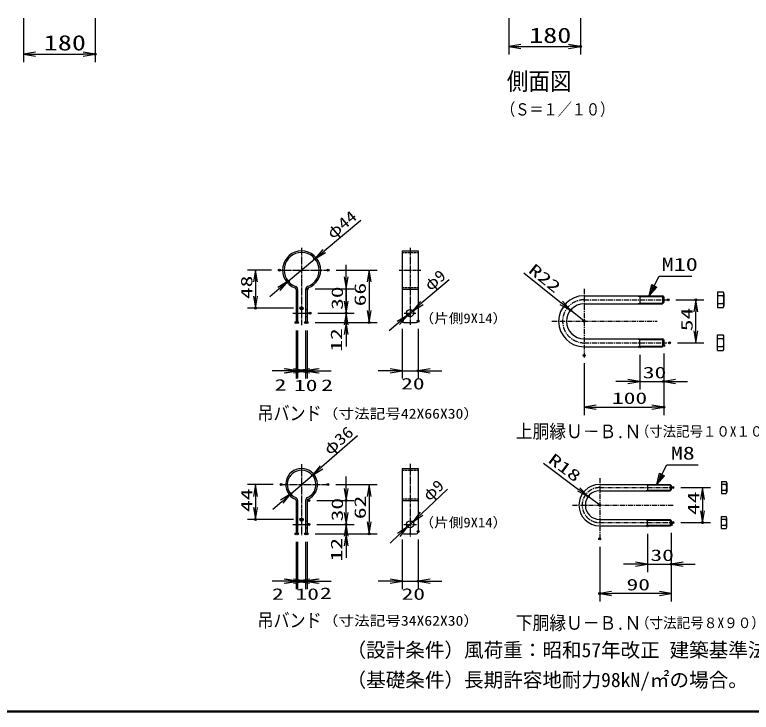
# Model space of a CAD drawing. Units: millimetres, scale not verified. Extents: x -2950 to 2950, y -2100 to 2100.
# Drawn here: x -899 to 952, y -1950 to -198 of the extents above; entities that cross this region are included whole.
import ezdxf
from ezdxf.enums import TextEntityAlignment as Align

# ---------------------------------------------------------------- set-up
doc = ezdxf.new("R2010")
doc.units = ezdxf.units.MM
doc.header["$LTSCALE"] = 10
doc.header["$PDMODE"] = 32
doc.header["$PDSIZE"] = 5
for name, pattern in [('USER1', [1.125, 0.75, -0.125, 0.125, -0.125]), ('USER4', [0.375, 0.25, -0.125]), ('USER5', [2, 1.25, -0.25, 0.25, -0.25])]:
    doc.linetypes.add(name, pattern=pattern)
for name, color, linetype, lineweight in [('0-1_1', 7, 'Continuous', 25), ('0-2_0', 7, 'Continuous', 25), ('0-4_EXTCNT-L', 2, 'Continuous', 25), ('0-6_WAKU', 7, 'Continuous', 25), ('0-9_D-TTL-TXT', 2, 'Continuous', 25)]:
    doc.layers.add(name, color=color, linetype=linetype, lineweight=lineweight)
doc.layers.add('0-5_DEFPOINTS', color=7, linetype='Continuous')
doc.styles.add('ＭＳ ゴシック', font='')
doc.styles.get('ＭＳ ゴシック').set_extended_font_data('MS Gothic')

# ---------------------------------------------------------------- blocks, each defined once
blk = doc.blocks.new('DARROWS')
at = {"layer": '0-2_0', "color": 2}
blk.add_line((0, 0), (-9.991, 0), dxfattribs=at)
blk.add_lwpolyline([(-10, -1.667), (0, 0), (-10, 1.667)], dxfattribs=at)

msp = doc.modelspace()

# ---------------------------------------------------------------- linework, layer by layer
at = {"layer": '0-1_1', "color": 4}
for p, q in [((695.2, -904.05), (720.28, -855.04)), ((720.28, -855.04), (802.1, -855.04)), ((695.2, -904.05), (701.72, -875.94)), ((701.57, -891.59), (704.84, -877.53)), ((711.07, -880.72), (701.57, -891.59)), ((701.72, -875.94), (714.18, -882.31)), ((714.75, -1377.74), (739.84, -1328.73)), ((739.84, -1328.73), (818.66, -1328.73)), ((714.75, -1377.74), (721.28, -1349.63)), ((721.28, -1349.63), (733.74, -1356.01))]:
    msp.add_line(p, q, dxfattribs=at)
msp.add_lwpolyline([(730.63, -1354.41), (721.13, -1365.28), (724.39, -1351.22)], dxfattribs=at)
at = {"layer": '0-2_0', "color": 4, "linetype": 'USER1'}
for p, q in [((-178.39, -783.51), (-178.39, -977.53)), ((94.41, -783.51), (94.41, -976.98)), ((-234.23, -839.36), (-111.82, -839.36)), ((67.12, -839.36), (121.18, -839.36)), ((-199.99, -947.36), (-157.27, -947.36)), ((79.2, -947.36), (109.63, -947.36)), ((-178.39, -1326.56), (-178.39, -1506.48)), ((94.41, -1325.69), (94.41, -1508.45)), ((-229.85, -1378.03), (-112.13, -1378.03)), ((-199.96, -1478.03), (-159.96, -1478.03)), ((78.41, -1478.03), (110.41, -1478.03))]:
    msp.add_line(p, q, dxfattribs=at)
at = {"layer": '0-2_0'}
for p, q in [((74.41, -791.36), (114.41, -791.36)), ((74.41, -791.36), (74.41, -967.36)), ((114.41, -791.36), (114.41, -967.36)), ((-192.39, -888.14), (-192.39, -971.36)), ((-188.39, -888.14), (-188.39, -971.36)), ((-168.39, -888.14), (-168.39, -971.36)), ((-164.39, -888.14), (-164.39, -971.36)), ((74.41, -887.36), (114.41, -887.36)), ((531.77, -904.05), (728.77, -904.05)), ((662.77, -904.05), (671.77, -905.67)), ((671.77, -904.05), (671.77, -924.05)), ((671.77, -905.67), (730.39, -905.67)), ((731.77, -907.05), (728.77, -904.05)), ((728.77, -904.05), (728.77, -924.05)), ((731.77, -907.05), (731.77, -921.05)), ((867.14, -894.45), (881.34, -894.45)), ((867.14, -894.45), (867.14, -933.65)), ((881.34, -904.25), (867.14, -904.25)), ((883.14, -899.21), (883.14, -928.89)), ((531.77, -924.05), (728.77, -924.05)), ((662.77, -924.05), (671.77, -922.43)), ((671.77, -922.43), (730.39, -922.43)), ((728.77, -924.05), (731.77, -921.05)), ((881.34, -923.85), (867.14, -923.85)), ((-192.39, -933.36), (-188.39, -933.36)), ((-168.39, -938.36), (-164.39, -938.36)), ((867.14, -933.65), (881.34, -933.65)), ((-192.39, -961.36), (-188.39, -961.36)), ((-168.39, -956.36), (-164.39, -956.36)), ((-192.39, -971.36), (-188.39, -971.36)), ((-168.39, -971.36), (-164.39, -971.36)), ((78.41, -971.36), (110.41, -971.36)), ((531.77, -1012.05), (728.77, -1012.05)), ((662.77, -1012.05), (671.77, -1013.67)), ((671.77, -1032.05), (671.77, -1012.05)), ((671.77, -1013.67), (730.39, -1013.67)), ((728.77, -1012.05), (728.77, -1032.05)), ((731.77, -1015.05), (728.77, -1012.05)), ((731.77, -1015.05), (731.77, -1029.05)), ((867.14, -1041.65), (867.14, -1002.45)), ((867.14, -1002.45), (881.34, -1002.45)), ((881.34, -1012.25), (867.14, -1012.25)), ((883.14, -1036.89), (883.14, -1007.21)), ((531.77, -1032.05), (728.77, -1032.05)), ((662.77, -1032.05), (671.77, -1030.43)), ((671.77, -1030.43), (730.39, -1030.43)), ((728.77, -1032.05), (731.77, -1029.05)), ((881.34, -1031.85), (867.14, -1031.85)), ((867.14, -1041.65), (881.34, -1041.65)), ((74.41, -1338.03), (74.41, -1498.03)), ((74.41, -1338.03), (114.41, -1338.03)), ((114.41, -1338.03), (114.41, -1498.03)), ((570.85, -1377.74), (748.45, -1377.74)), ((683.45, -1377.74), (690.85, -1379.14)), ((690.85, -1377.74), (690.85, -1393.74)), ((690.85, -1379.14), (749.85, -1379.14)), ((748.45, -1377.74), (748.45, -1393.74)), ((750.85, -1380.14), (748.45, -1377.74)), ((750.85, -1380.14), (750.85, -1391.34)), ((877.14, -1370.74), (877.14, -1400.74)), ((877.14, -1370.74), (888.74, -1370.74)), ((888.74, -1378.24), (877.14, -1378.24)), ((890.14, -1373.9), (890.14, -1397.04)), ((570.85, -1393.74), (748.45, -1393.74)), ((683.45, -1393.74), (690.85, -1392.34)), ((690.85, -1392.34), (749.85, -1392.34)), ((748.45, -1393.74), (750.85, -1391.34)), ((888.74, -1393.24), (877.14, -1393.24)), ((877.14, -1400.74), (888.74, -1400.74)), ((-192.39, -1418.18), (-192.39, -1502.03)), ((-188.39, -1418.18), (-188.39, -1502.03)), ((-168.39, -1418.18), (-168.39, -1502.03)), ((-164.39, -1418.18), (-164.39, -1502.03)), ((74.41, -1418.03), (114.41, -1418.03)), ((877.14, -1458.74), (888.74, -1458.74)), ((877.14, -1488.74), (877.14, -1458.74)), ((890.14, -1485.59), (890.14, -1462.45)), ((-192.39, -1464.03), (-188.39, -1464.03)), ((-168.39, -1469.03), (-164.39, -1469.03)), ((570.85, -1465.74), (748.45, -1465.74)), ((683.45, -1465.74), (690.85, -1467.14)), ((683.45, -1481.74), (690.85, -1480.34)), ((690.85, -1481.74), (690.85, -1465.74)), ((690.85, -1467.14), (749.85, -1467.14)), ((690.85, -1480.34), (749.85, -1480.34)), ((748.45, -1465.74), (748.45, -1481.74)), ((750.85, -1468.14), (748.45, -1465.74)), ((748.45, -1481.74), (750.85, -1479.34)), ((750.85, -1468.14), (750.85, -1479.34)), ((888.74, -1466.24), (877.14, -1466.24)), ((-192.39, -1492.03), (-188.39, -1492.03)), ((-168.39, -1487.03), (-164.39, -1487.03)), ((74.41, -1496.31), (74.41, -1498.03)), ((570.85, -1481.74), (748.45, -1481.74)), ((888.74, -1481.24), (877.14, -1481.24)), ((877.14, -1488.74), (888.74, -1488.74)), ((-192.39, -1502.03), (-188.39, -1502.03)), ((-168.39, -1502.03), (-164.39, -1502.03)), ((78.41, -1502.03), (110.41, -1502.03))]:
    msp.add_line(p, q, dxfattribs=at)
at = {"layer": '0-2_0', "linetype": 'USER4'}
for p, q in [((74.41, -795.36), (114.41, -795.36)), ((74.41, -883.36), (114.41, -883.36)), ((74.41, -1342.03), (114.41, -1342.03)), ((74.41, -1414.03), (114.41, -1414.03))]:
    msp.add_line(p, q, dxfattribs=at)
at = {"layer": '0-2_0', "color": 4, "linetype": 'USER5'}
for p, q in [((531.77, -886.8), (531.77, -1060.43)), ((531.77, -914.05), (738.49, -914.05)), ((450.44, -968.05), (715.27, -968.05)), ((531.77, -1022.05), (739.56, -1022.05)), ((570.85, -1361.65), (570.85, -1514.38)), ((570.85, -1385.74), (753.26, -1385.74)), ((502.76, -1429.74), (757.06, -1429.74)), ((570.85, -1473.74), (755.64, -1473.74))]:
    msp.add_line(p, q, dxfattribs=at)
at = {"layer": '0-2_0'}
for centre in [(94.41, -947.36), (94.41, -1478.03)]:
    msp.add_circle(centre, 9, dxfattribs=at)
for centre, radius, start, end in [((-178.39, -839.36), 48, 290.25225, 249.74775), ((-178.39, -839.36), 44, 290.25225, 249.74775), ((-196.39, -888.14), 4, 0, 69.74775), ((-196.39, -888.14), 8, 0, 69.74775), ((-160.39, -888.14), 8, 110.25225, 180), ((-160.39, -888.14), 4, 110.25225, 180), ((531.77, -968.05), 64, 90, 270), ((875.58, -899.35), 7.57, 319.63134, 40.36866), ((855.57, -914.05), 27.58, 339.18458, 20.81542), ((531.77, -968.05), 44, 90, 270), ((875.58, -928.75), 7.57, 319.63134, 40.36866), ((78.41, -967.36), 4, 180, 270), ((110.41, -967.36), 4, 270, 0), ((875.58, -1007.35), 7.57, 319.63134, 40.36866), ((855.57, -1022.05), 27.58, 339.18458, 20.81542), ((875.58, -1036.75), 7.57, 319.63134, 40.36866), ((-178.39, -1378.03), 40, 294.14774, 245.85226), ((-178.39, -1378.03), 36, 294.14774, 245.85226), ((570.85, -1429.74), 52, 90, 270), ((869.35, -1385.74), 20.79, 338.85295, 21.14705), ((884.55, -1374.49), 5.63, 318.21899, 41.78101), ((570.85, -1429.74), 36, 90, 270), ((884.42, -1396.99), 5.72, 319.0514, 40.9486), ((-196.39, -1418.18), 4, 0, 65.85226), ((-196.39, -1418.18), 8, 0, 65.85226), ((-160.39, -1418.18), 8, 114.14774, 180), ((-160.39, -1418.18), 4, 114.14774, 180), ((884.42, -1462.49), 5.72, 319.0514, 40.9486), ((869.35, -1473.74), 20.79, 338.85295, 21.14705), ((78.41, -1498.03), 4, 180, 270), ((110.41, -1498.03), 4, 270, 0), ((884.55, -1484.99), 5.63, 318.21899, 41.78101)]:
    msp.add_arc(centre, radius, start, end, dxfattribs=at)
at = {"layer": '0-2_0', "color": 4, "linetype": 'USER5'}
for centre, radius in [((531.77, -968.05), 54), ((570.85, -1429.74), 44)]:
    msp.add_arc(centre, radius, 90, 270, dxfattribs=at)
at = {"layer": '0-4_EXTCNT-L', "color": 1}
for p, q in [((-877.42, -206.92), (-877.42, -316.92)), ((-697.42, -206.92), (-697.42, -316.92)), ((342.58, -206.92), (342.58, -298.16)), ((522.58, -206.92), (522.58, -298.16)), ((-254.23, -839.36), (-313.99, -839.36)), ((-91.82, -839.36), (11.24, -839.36)), ((-144.39, -886.63), (-46.27, -886.63)), ((762.69, -914.05), (832.57, -914.05)), ((-198.39, -935.36), (-313.99, -935.36)), ((-137.27, -947.36), (-46.27, -947.36)), ((-137.27, -947.36), (-46.27, -947.36)), ((-144.39, -971.36), (11.24, -971.36)), ((-144.39, -971.36), (-46.27, -971.36)), ((-192.39, -991.36), (-192.39, -1112.15)), ((-188.39, -991.36), (-188.39, -1112.15)), ((-188.39, -991.36), (-188.39, -1112.15)), ((-168.39, -991.36), (-168.39, -1112.15)), ((-168.39, -991.36), (-168.39, -1112.15)), ((-164.39, -991.36), (-164.39, -1112.15)), ((74.41, -987.36), (74.41, -1112.15)), ((114.41, -987.36), (114.41, -1112.15)), ((766.52, -1022.05), (832.57, -1022.05)), ((671.77, -1052.05), (671.77, -1139.35)), ((731.77, -1049.05), (731.77, -1139.35)), ((731.77, -1049.05), (731.77, -1203.63)), ((531.77, -1073.63), (531.77, -1203.63)), ((-249.85, -1378.03), (-313.99, -1378.03)), ((-92.13, -1378.03), (11.24, -1378.03)), ((774.93, -1385.74), (849.27, -1385.74)), ((-139.96, -1418.03), (-46.27, -1418.03)), ((-198.39, -1466.03), (-313.99, -1466.03)), ((-139.96, -1478.03), (-46.27, -1478.03)), ((-139.96, -1478.03), (-46.27, -1478.03)), ((774.93, -1473.74), (849.27, -1473.74)), ((750.85, -1499.34), (750.85, -1598.05)), ((750.85, -1499.34), (750.85, -1671.97)), ((-144.39, -1502.03), (-46.27, -1502.03)), ((-144.39, -1502.03), (11.24, -1502.03)), ((74.41, -1516.31), (74.41, -1641.05)), ((114.41, -1516.31), (114.41, -1641.05)), ((690.85, -1501.74), (690.85, -1598.05)), ((-192.39, -1522.03), (-192.39, -1641.05)), ((-188.39, -1522.03), (-188.39, -1641.05)), ((-188.39, -1522.03), (-188.39, -1641.05)), ((-168.39, -1522.03), (-168.39, -1641.05)), ((-168.39, -1522.03), (-168.39, -1641.05)), ((-164.39, -1522.03), (-164.39, -1641.05)), ((570.85, -1534.38), (570.85, -1671.97))]:
    msp.add_line(p, q, dxfattribs=at)
at = {"layer": '0-4_EXTCNT-L'}
for p, q in [((372.58, -278.16), (492.58, -278.16)), ((-847.42, -296.92), (-727.42, -296.92)), ((-29.84, -714.58), (-121.72, -791.76)), ((-212.08, -867.66), (-144.69, -811.06)), ((-66.27, -856.63), (-66.27, -826.63)), ((380.43, -846.67), (474.04, -921.75)), ((-293.99, -869.36), (-293.99, -905.36)), ((-8.76, -869.36), (-8.76, -941.36)), ((192.65, -863.75), (124.11, -922.08)), ((-235.05, -886.95), (-258.02, -906.25)), ((-66.27, -886.63), (-66.27, -947.36)), ((-66.27, -917.36), (-66.27, -887.36)), ((87.56, -953.19), (101.27, -941.52)), ((531.77, -968.05), (497.44, -940.52)), ((812.57, -992.05), (812.57, -944.05)), ((-66.27, -971.36), (-66.27, -947.36)), ((-66.27, -977.36), (-66.27, -1007.36)), ((64.71, -972.63), (41.87, -992.08)), ((-66.27, -1001.36), (-66.27, -1031.36)), ((-222.39, -1092.15), (-252.39, -1092.15)), ((-218.39, -1092.15), (-248.39, -1092.15)), ((-198.39, -1092.15), (-228.39, -1092.15)), ((-192.39, -1092.15), (-188.39, -1092.15)), ((-188.39, -1092.15), (-168.39, -1092.15)), ((-164.39, -1092.15), (-168.39, -1092.15)), ((-158.39, -1092.15), (-128.39, -1092.15)), ((-138.39, -1092.15), (-108.39, -1092.15)), ((-134.39, -1092.15), (-104.39, -1092.15)), ((44.41, -1092.15), (14.41, -1092.15)), ((74.41, -1092.15), (114.41, -1092.15)), ((144.41, -1092.15), (174.41, -1092.15)), ((641.77, -1119.35), (611.77, -1119.35)), ((671.77, -1119.35), (731.77, -1119.35)), ((761.77, -1119.35), (791.77, -1119.35)), ((561.77, -1183.63), (701.77, -1183.63)), ((-38.18, -1255.81), (-128.64, -1334.66)), ((430.04, -1324.17), (518.05, -1390.15)), ((-205.52, -1401.69), (-151.25, -1354.37)), ((-66.27, -1388.03), (-66.27, -1358.03)), ((188.34, -1389.6), (122.81, -1451.3)), ((-293.99, -1408.03), (-293.99, -1436.03)), ((-228.14, -1421.4), (-250.75, -1441.11)), ((-66.27, -1448.03), (-66.27, -1418.03)), ((-66.27, -1478.03), (-66.27, -1418.03)), ((-8.76, -1408.03), (-8.76, -1472.03)), ((570.85, -1429.74), (542.05, -1408.15)), ((829.27, -1415.74), (829.27, -1443.74)), ((-66.27, -1502.03), (-66.27, -1478.03)), ((87.86, -1484.2), (100.97, -1471.86)), ((-66.27, -1508.03), (-66.27, -1538.03)), ((66.02, -1504.76), (44.18, -1525.33)), ((-66.27, -1532.03), (-66.27, -1562.03)), ((660.85, -1578.05), (630.85, -1578.05)), ((690.85, -1578.05), (750.85, -1578.05)), ((780.85, -1578.05), (810.85, -1578.05)), ((-222.39, -1621.05), (-252.39, -1621.05)), ((-218.39, -1621.05), (-248.39, -1621.05)), ((-198.39, -1621.05), (-228.39, -1621.05)), ((-192.39, -1621.05), (-188.39, -1621.05)), ((-188.39, -1621.05), (-168.39, -1621.05)), ((-168.39, -1621.05), (-164.39, -1621.05)), ((-158.39, -1621.05), (-128.39, -1621.05)), ((-138.39, -1621.05), (-108.39, -1621.05)), ((-134.39, -1621.05), (-104.39, -1621.05)), ((44.41, -1621.05), (14.41, -1621.05)), ((74.41, -1621.05), (114.41, -1621.05)), ((144.41, -1621.05), (174.41, -1621.05)), ((720.85, -1651.97), (600.85, -1651.97))]:
    msp.add_line(p, q, dxfattribs=at)
at = {"layer": '0-4_EXTCNT-L', "color": 4}
for p, q in [((695.2, -904.05), (714.18, -882.31)), ((733.74, -1356.01), (714.75, -1377.74))]:
    msp.add_line(p, q, dxfattribs=at)
for centre in [(-178.39, -935.36), (-178.39, -1466.03)]:
    msp.add_circle(centre, 4, dxfattribs=at)
at = {"layer": '0-5_DEFPOINTS'}
for p in [(522.58, -278.16), (-697.42, -296.92), (-144.69, -811.06), (-234.23, -839.36), (-111.82, -839.36), (-212.08, -867.66), (-164.39, -886.63), (742.69, -914.05), (812.57, -914.05), (-293.99, -935.36), (-178.39, -935.36), (101.27, -941.52), (497.44, -940.52), (-157.27, -947.36), (-66.27, -947.36), (87.56, -953.19), (-192.39, -971.36), (-188.39, -971.36), (-168.39, -971.36), (-164.39, -971.36), (-8.76, -971.36), (74.41, -967.36), (114.41, -967.36), (531.77, -968.05), (671.77, -1032.05), (731.77, -1029.05), (746.52, -1022.05), (531.77, -1053.63), (-188.39, -1092.15), (-168.39, -1092.15), (114.41, -1092.15), (731.77, -1119.35), (731.77, -1183.63), (-151.25, -1354.37), (-229.85, -1378.03), (-112.13, -1378.03), (754.93, -1385.74), (-205.52, -1401.69), (542.05, -1408.15), (-159.96, -1418.03), (-66.27, -1418.03), (570.85, -1429.74), (-293.99, -1466.03), (-178.39, -1466.03), (-159.96, -1478.03), (-66.27, -1478.03), (100.97, -1471.86), (690.85, -1481.74), (750.85, -1479.34), (754.93, -1473.74), (829.27, -1473.74), (74.41, -1496.31), (87.86, -1484.2), (114.41, -1496.31), (-192.39, -1502.03), (-188.39, -1502.03), (-168.39, -1502.03), (-164.39, -1502.03), (-8.76, -1502.03), (570.85, -1514.38), (750.85, -1578.05), (-188.39, -1621.05), (-168.39, -1621.05), (-164.39, -1621.05), (114.41, -1621.05), (570.85, -1651.97)]:
    msp.add_point(p, dxfattribs=at)
at = {"layer": '0-6_WAKU'}
msp.add_lwpolyline([(-2700.06, 1950.03), (2799.94, 1950.03), (2799.94, -1949.97), (-2700.06, -1949.97)], close=True, dxfattribs=at)
for points in [[(2798.61, 1948.7), (2798.61, -1948.64), (-2698.72, -1948.64)], [(2797.28, 1947.36), (2797.28, -1947.3), (-2697.39, -1947.3)]]:
    msp.add_lwpolyline(points, dxfattribs=at)

# ---------------------------------------------------------------- block references
at = {"layer": '0-4_EXTCNT-L', "xscale": 3, "yscale": 3}
for p, rotation in [((342.58, -278.16), 180), ((-877.42, -296.92), 180), ((-144.69, -811.06), 220.02931), ((-293.99, -839.36), 90), ((-8.76, -839.36), 90), ((-212.08, -867.66), 40.02931), ((-66.27, -886.63), 270), ((-293.99, -935.36), 270), ((-66.27, -947.36), 270), ((101.27, -941.52), 220.39959), ((497.44, -940.52), 321.2693), ((812.57, -914.05), 90), ((-8.76, -971.36), 270), ((-66.27, -947.36), 90), ((87.56, -953.19), 40.39959), ((-66.27, -971.36), 90), ((812.57, -1022.05), 270), ((-188.39, -1092.15), 180), ((-168.39, -1092.15), 180), ((-164.39, -1092.15), 180), ((114.41, -1092.15), 180), ((731.77, -1119.35), 180), ((531.77, -1183.63), 180), ((-151.25, -1354.37), 221.0801), ((-293.99, -1378.03), 90), ((-66.27, -1418.03), 270), ((-8.76, -1378.03), 90), ((542.05, -1408.15), 323.14018), ((829.27, -1385.74), 90), ((-205.52, -1401.69), 41.0801), ((-293.99, -1466.03), 270), ((829.27, -1473.74), 270), ((-66.27, -1478.03), 270), ((100.97, -1471.86), 223.27333), ((-66.27, -1478.03), 90), ((-8.76, -1502.03), 270), ((87.86, -1484.2), 43.27333), ((-66.27, -1502.03), 90), ((750.85, -1578.05), 180), ((-188.39, -1621.05), 180), ((-168.39, -1621.05), 180), ((-164.39, -1621.05), 180), ((114.41, -1621.05), 180), ((570.85, -1651.97), 180)]:
    msp.add_blockref('DARROWS', p, dxfattribs=dict(at, rotation=rotation))
for p in [(522.58, -278.16), (-697.42, -296.92), (-192.39, -1092.15), (-188.39, -1092.15), (-168.39, -1092.15), (74.41, -1092.15), (671.77, -1119.35), (731.77, -1183.63), (690.85, -1578.05), (-192.39, -1621.05), (-188.39, -1621.05), (-168.39, -1621.05), (74.41, -1621.05), (750.85, -1651.97)]:
    msp.add_blockref('DARROWS', p, dxfattribs=at)

# ---------------------------------------------------------------- texts
at = {"layer": '0-1_1', "color": 4, "style": 'ＭＳ ゴシック'}
for s, height, width, p in [('側面図', 44.18, 0.9, (337.58, -400.41)), ('（Ｓ＝１／１０）', 30.65, 0.85, (323.08, -460.3)), ('M10', 32.91, 1.35, (726.78, -851.37)), ('（片側9X14）', 24.48, 1.1, (118.12, -980.08)), ('（寸法記号42X66X30）', 25.07, 1.15, (-125.28, -1220.12)), ('（寸法記号１０X１００）', 26.04, 0.95, (661.76, -1265.42)), ('M8', 32.44, 1.35, (750.08, -1324.97)), ('（片側9X14）', 24.48, 1.1, (118.12, -1492.93)), ('（寸法記号34X62X30）', 25.07, 1.15, (-125.28, -1740.14)), ('（寸法記号８X９０）', 26.36, 0.95, (661.76, -1746.61))]:
    msp.add_text(s, height=height, dxfattribs=dict(at, width=width)).set_placement(p, align=Align.BOTTOM_LEFT)
for s, height, rotation, width, p in [('吊バンド', 34.75, 359.875, 0.85, (-289.27, -1226.66)), ('上胴縁Ｕ－Ｂ.Ｎ', 34.24, 359.934, 0.9, (360.24, -1271.67)), ('吊バンド', 34.75, 359.875, 0.85, (-289.27, -1746.67)), ('下胴縁Ｕ－Ｂ.Ｎ', 34.24, 359.934, 0.9, (360.24, -1752.8))]:
    msp.add_text(s, height=height, rotation=rotation, dxfattribs=dict(at, width=width)).set_placement(p, align=Align.BOTTOM_LEFT)
at = {"layer": '0-4_EXTCNT-L', "color": 3, "style": 'ＭＳ ゴシック'}
for s, height, width, p in [('180', 38.49, 1.35, (393.58, -280.56)), ('180', 38.49, 1.35, (-826.42, -299.32)), ('30', 28.89, 1.5, (679.27, -1119.9)), ('20', 28.89, 1.5, (71.83, -1147.93)), ('2', 28.89, 1.5, (-246.11, -1150.91)), ('10', 28.89, 1.5, (-197.44, -1152.11)), ('2', 28.89, 1.5, (-128.99, -1151.51)), ('100', 28.89, 1.5, (601.77, -1184.18)), ('30', 28.89, 1.5, (698.35, -1578.6)), ('90', 28.89, 1.5, (638.35, -1652.52)), ('2', 28.89, 1.5, (-252.73, -1676.23)), ('10', 28.89, 1.5, (-193.63, -1676.14)), ('2', 28.89, 1.5, (-132.18, -1674.24)), ('20', 28.89, 1.5, (72.92, -1676.14))]:
    msp.add_text(s, height=height, dxfattribs=dict(at, width=width)).set_placement(p, align=Align.BOTTOM_LEFT)
for s, rotation, width, p in [('φ44', 40.029, 1.2, (-94.57, -769.67)), ('R22', 321.269, 1.5, (383.98, -850.23)), ('φ9', 40.4, 1.1, (151.12, -899.81)), ('48', 90, 1.5, (-293.43, -912.36)), ('30', 90, 1.5, (-65.71, -939.49)), ('66', 90, 1.5, (-8.21, -930.36)), ('54', 90, 1.5, (813.12, -993.05)), ('12', 90, 1.5, (-67.77, -1044.43)), ('φ36', 41.08, 1.2, (-101.89, -1312.08)), ('R18', 323.14, 1.5, (433.71, -1327.61)), ('φ9', 43.273, 1.1, (148.67, -1427.71)), ('44', 90, 1.5, (-293.43, -1447.03)), ('44', 90, 1.5, (829.82, -1454.74)), ('30', 90, 1.5, (-65.71, -1470.53)), ('62', 90, 1.5, (-8.21, -1465.03)), ('12', 90, 1.5, (-67.45, -1571.1))]:
    msp.add_text(s, height=28.89, rotation=rotation, dxfattribs=dict(at, width=width)).set_placement(p, align=Align.BOTTOM_LEFT)
at = {"layer": '0-9_D-TTL-TXT', "color": 7, "style": 'ＭＳ ゴシック'}
for s, p in [('（設計条件）風荷重：昭和57年改正 建築基準法・同施行令に基づく風圧力に準拠。', (-65.31, -1822.51)), ('（基礎条件）長期許容地耐力98kN/㎡の場合。', (-65.31, -1897.51))]:
    msp.add_text(s, height=36.08, dxfattribs=at).set_placement(p, align=Align.BOTTOM_LEFT)

doc.saveas('drawing.dxf')
